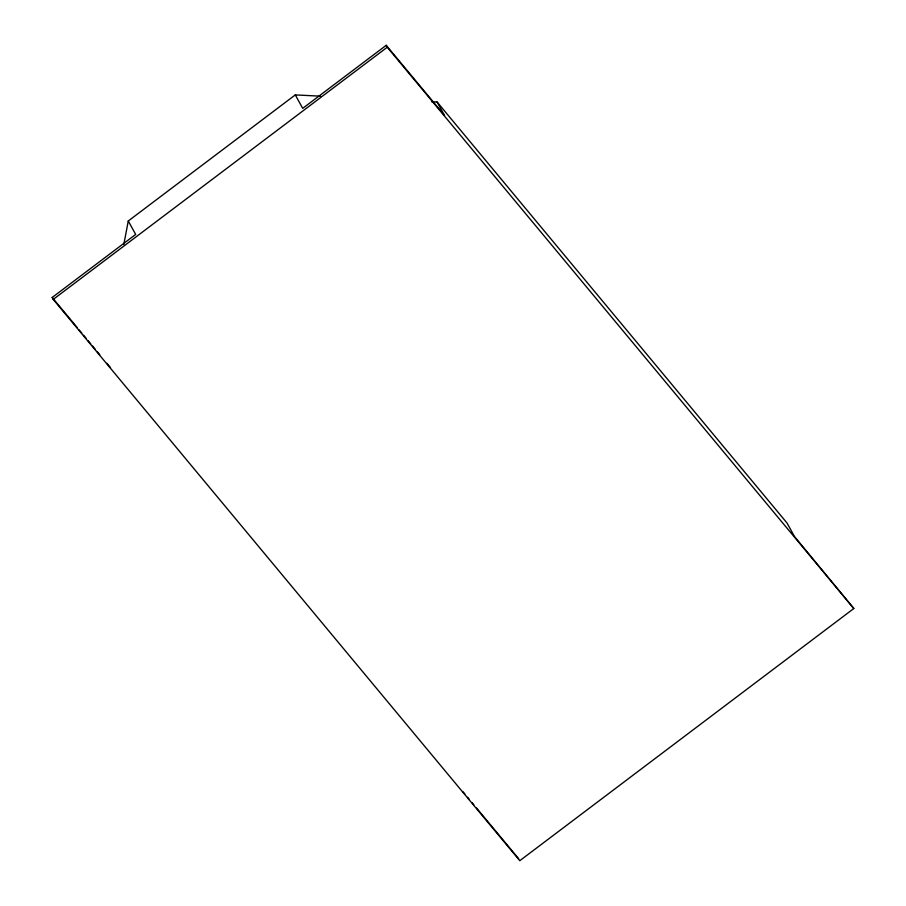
<?xml version="1.0" encoding="UTF-8"?>
<svg xmlns="http://www.w3.org/2000/svg" width="906" height="906" viewBox="0 0 906 906"><rect width="100%" height="100%" fill="white"/><g stroke="black" fill="none" stroke-linecap="round" stroke-linejoin="round"><path stroke-width="1.36" d="M123.805 244.575L128.267 220.985L295.288 94.904L320.554 96.172M431.494 101.732L437.111 102.016L787.02 523L794.437 536.443L853.814 608.526L519.784 860.7L53.239 299.399L52.186 297.474L135.685 234.428L128.267 220.985M437.111 102.016L444.529 115.458L386.216 45.3L302.706 108.346L295.288 94.904M53.239 299.399L387.27 47.225L386.216 45.3M387.27 47.225L853.814 608.526M52.186 297.474L77.304 327.7M79.094 329.863L81.789 333.102M83.579 335.254L86.274 338.493M88.075 340.656L90.759 343.895M92.559 346.047L95.243 349.286M97.044 351.449L99.728 354.688M106.908 363.317L110.498 367.643M463.102 791.855L464.891 794.018M467.587 797.257L469.376 799.409M472.071 802.648L473.861 804.811M476.556 808.05L518.73 858.775"/></g></svg>
